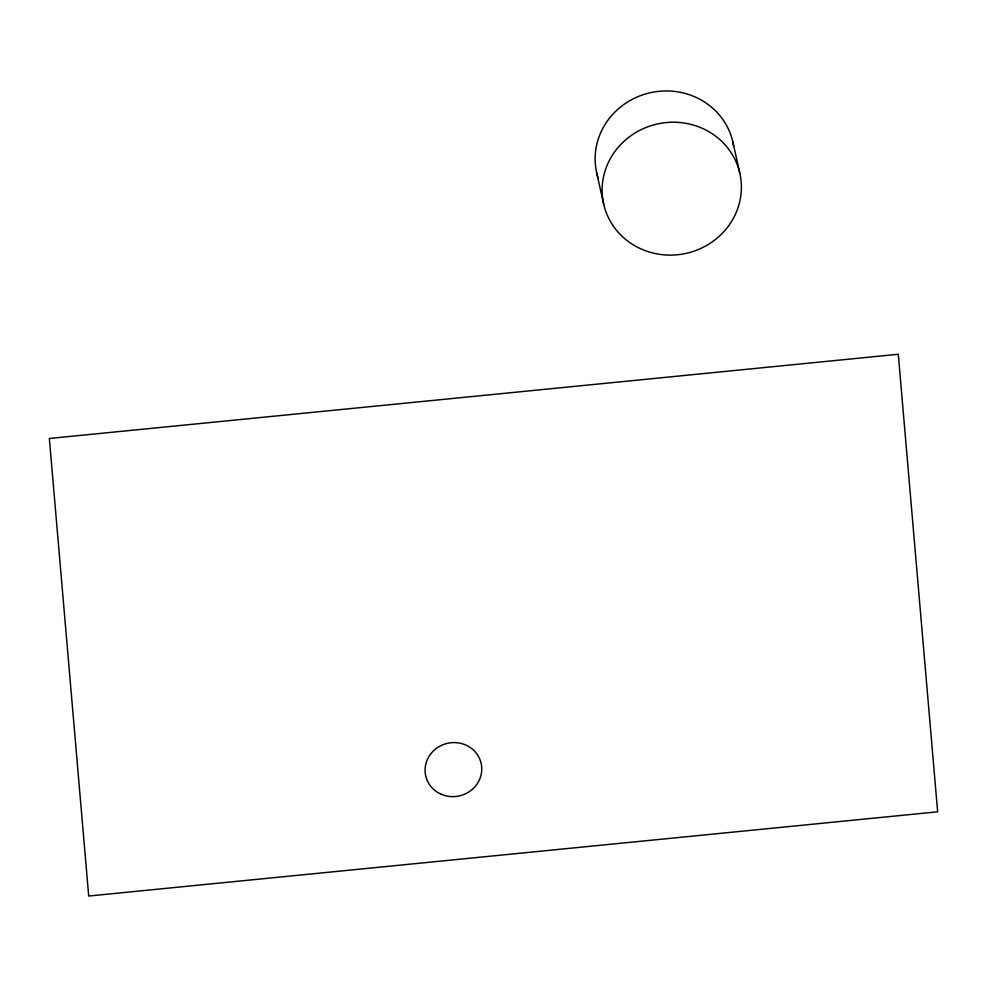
<?xml version="1.0" encoding="UTF-8"?>
<svg xmlns="http://www.w3.org/2000/svg" width="987" height="987" viewBox="0 0 987 987"><rect width="100%" height="100%" fill="white"/><g stroke="black" fill="none" stroke-linecap="round" stroke-linejoin="round"><path stroke-width="1.48" d="M732.798 141.733L739.781 172.996M596.74 173.07L603.723 204.334M598.295 178.622A69.806 66.277 -12.6 0 1 649.101 93A69.806 66.277 -12.6 0 1 733.625 145.977M898.293 354.259L49.35 438.475L88.707 896.036L937.65 811.807L898.293 354.259M634.197 245.405A69.806 66.277 -12.6 0 0 741.323 190.244A69.806 66.277 -12.6 0 0 639.736 130.346A69.806 66.277 -12.6 0 0 634.197 245.405M441.312 794.301A28.401 26.957 -12.6 0 0 481.668 766.813A28.401 26.957 -12.6 0 0 437.315 747.727A28.401 26.957 -12.6 0 0 441.312 794.301"/></g></svg>
